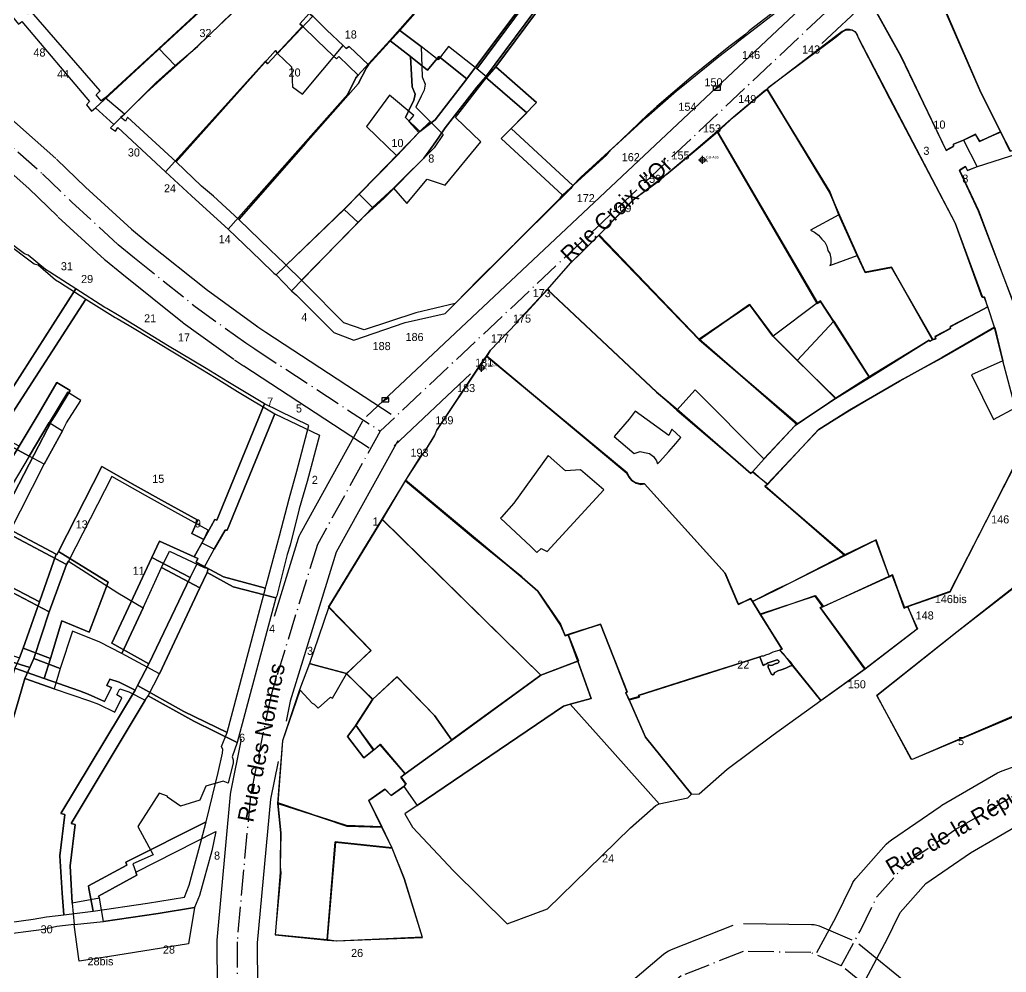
# Model space of a CAD drawing. Header units: metres. Extents: x 1927837 to 1928448, y 4266568 to 4267119.
# Drawn here: x 1928022.8 to 1928120.4, y 4266736.4 to 4266830.6 of the extents above; entities that cross this region are included whole.
import ezdxf
from ezdxf.enums import TextEntityAlignment as Align

# ---------------------------------------------------------------- set-up
doc = ezdxf.new("R2010")
doc.units = ezdxf.units.M
doc.linetypes.add('DASHDOT', pattern=[3.556, 2.54, -0.508, 0, -0.508])
for name, color, linetype in [('ASS_AVALOIR', 5, 'CONTINUOUS'), ('BAT_BATI', 8, 'CONTINUOUS'), ('CAD_LIMITE', 94, 'CONTINUOUS'), ('ECL_CANDELABRE', 2, 'CONTINUOUS'), ('TXT_ADRESSE', 8, 'CONTINUOUS'), ('TXT_VOIE', 7, 'CONTINUOUS'), ('VOI_AXE', 1, 'DASHDOT'), ('VOI_BORDURE', 7, 'CONTINUOUS')]:
    doc.layers.add(name, color=color, linetype=linetype)

# ---------------------------------------------------------------- blocks, each defined once
blk = doc.blocks.new('CANDELABRE')
for p, q in [((-0.4, 0), (0.4, 0)), ((0, -0.4), (0, 0.4))]:
    blk.add_line(p, q)
blk.add_circle((0, 0), 0.25)
for tag, p, height in [('NUMERO', (0.35, 0.15), 0.25), ('HAUTEUR', (0.35, -0.25), 0.2)]:
    blk.add_attdef(tag, p, '', height=height)
blk = doc.blocks.new('AVALOIR')
blk.add_line((-0.35, -0.2), (0.35, 0.2))
blk.add_lwpolyline([(-0.35, -0.2), (0.35, -0.2), (0.35, 0.2), (-0.35, 0.2)], close=True)

msp = doc.modelspace()

# ---------------------------------------------------------------- linework, layer by layer
at = {"layer": 'BAT_BATI'}
for points in [[(1928030.368, 4266823.214), (1928030.769, 4266823.613), (1928023.97, 4266831.426), (1928023.67, 4266831.226), (1928022.97, 4266832.127), (1928023.271, 4266832.327), (1928039.095, 4266845.523), (1928040.095, 4266844.22), (1928041.797, 4266845.42), (1928042.097, 4266845.119), (1928042.897, 4266844.017), (1928047.396, 4266838.709), (1928045.092, 4266836.61), (1928045.191, 4266835.809), (1928036.577, 4266827.81), (1928031.268, 4266822.912), (1928030.867, 4266822.612)], [(1928123.536, 4266818.822), (1928120.733, 4266817.624), (1928119.834, 4266819.526), (1928117.836, 4266823.431), (1928112.643, 4266835.545), (1928112.843, 4266835.646), (1928116.748, 4266837.342), (1928118.751, 4266838.342), (1928121.354, 4266839.64), (1928121.654, 4266839.74), (1928126.546, 4266827.626), (1928127.145, 4266825.924), (1928126.144, 4266825.525), (1928126.244, 4266825.224), (1928125.242, 4266824.725), (1928123.842, 4266825.126), (1928122.843, 4266827.329), (1928121.241, 4266826.63), (1928123.338, 4266821.625), (1928124.237, 4266819.322), (1928124.337, 4266819.122)], [(1928055.392, 4266827.993), (1928055.091, 4266827.793), (1928054.791, 4266828.094), (1928053.191, 4266829.596), (1928051.791, 4266830.999), (1928051.491, 4266831.2), (1928052.494, 4266832.299), (1928059.105, 4266839.398), (1928059.405, 4266839.198), (1928062.405, 4266836.494), (1928062.605, 4266836.393), (1928062.905, 4266836.092), (1928063.105, 4266835.992), (1928063.305, 4266835.792), (1928063.505, 4266835.591), (1928064.705, 4266834.489), (1928060.397, 4266829.589), (1928057.291, 4266826.19)], [(1928033.468, 4266821.009), (1928033.267, 4266820.608), (1928032.767, 4266821.009), (1928033.168, 4266821.309), (1928036.273, 4266824.409), (1928038.176, 4266826.108), (1928040.38, 4266828.008), (1928048.393, 4266835.806), (1928052.494, 4266832.299), (1928051.491, 4266831.2), (1928051.791, 4266830.999), (1928048.285, 4266827.3), (1928048.086, 4266827.599), (1928038.268, 4266816.6)], [(1928117.731, 4266818.628), (1928117.332, 4266819.328), (1928116.13, 4266818.729), (1928115.129, 4266818.329), (1928115.128, 4266818.129), (1928114.428, 4266817.73), (1928109.933, 4266827.041), (1928107.036, 4266832.248), (1928107.636, 4266832.647), (1928107.737, 4266832.548), (1928108.137, 4266832.948), (1928111.541, 4266834.946), (1928112.643, 4266835.545), (1928117.836, 4266823.431), (1928119.834, 4266819.526)], [(1928067.999, 4266825.78), (1928074.613, 4266834.68), (1928075.713, 4266833.879), (1928069.901, 4266825.978), (1928068.999, 4266824.978)], [(1928048.966, 4266806.582), (1928047.566, 4266807.885), (1928044.467, 4266810.891), (1928051.079, 4266818.39), (1928056.289, 4266824.29), (1928057.091, 4266825.89), (1928057.291, 4266826.19), (1928060.397, 4266829.589), (1928062.497, 4266827.987), (1928062.594, 4266824.984), (1928062.894, 4266824.284), (1928062.793, 4266823.683), (1928062.492, 4266823.082), (1928061.991, 4266821.982), (1928063.39, 4266820.58), (1928062.289, 4266819.48), (1928061.289, 4266820.582), (1928061.79, 4266821.182), (1928059.39, 4266823.186), (1928057.085, 4266820.086), (1928060.085, 4266817.18), (1928056.378, 4266813.381), (1928054.876, 4266811.881), (1928049.167, 4266806.383)], [(1928109.013, 4266806.125), (1928106.41, 4266805.628), (1928105.611, 4266807.329), (1928103.814, 4266811.335), (1928102.915, 4266813.638), (1928096.719, 4266823.751), (1928096.82, 4266823.951), (1928103.53, 4266828.948), (1928104.131, 4266829.448), (1928104.531, 4266829.648), (1928104.832, 4266829.648), (1928105.132, 4266829.648), (1928105.432, 4266829.447), (1928105.632, 4266829.146), (1928105.731, 4266828.846), (1928108.828, 4266822.839), (1928115.321, 4266810.523), (1928118.017, 4266803.215), (1928118.217, 4266803.215), (1928118.516, 4266802.213), (1928114.812, 4266800.316), (1928114.811, 4266800.116), (1928113.31, 4266799.316), (1928113.409, 4266799.116), (1928113.109, 4266799.017)], [(1928041.967, 4266813.195), (1928040.768, 4266814.196), (1928038.268, 4266816.6), (1928048.086, 4266827.599), (1928048.285, 4266827.3), (1928049.685, 4266825.997), (1928049.783, 4266823.995), (1928050.784, 4266823.294), (1928054.791, 4266828.094), (1928055.091, 4266827.793), (1928055.392, 4266827.993), (1928057.291, 4266826.19), (1928057.091, 4266825.89), (1928056.289, 4266824.29), (1928051.079, 4266818.39), (1928044.467, 4266810.891)], [(1928036.273, 4266824.409), (1928033.168, 4266821.309), (1928031.268, 4266822.912), (1928036.577, 4266827.81), (1928038.176, 4266826.108)], [(1928056.276, 4266810.579), (1928057.678, 4266812.079), (1928059.782, 4266813.979), (1928061.082, 4266812.475), (1928063.085, 4266814.875), (1928064.886, 4266814.274), (1928068.393, 4266818.573), (1928065.893, 4266820.978), (1928068.999, 4266824.978), (1928069.901, 4266825.978), (1928073.901, 4266822.472), (1928071.396, 4266819.872), (1928077.496, 4266814.262), (1928077.295, 4266813.961), (1928068.18, 4266804.963), (1928065.875, 4266802.564), (1928061.972, 4266801.667), (1928056.866, 4266799.97), (1928054.866, 4266800.673), (1928054.765, 4266800.773), (1928051.166, 4266804.379), (1928050.666, 4266804.88)], [(1928103.303, 4266800.827), (1928102.004, 4266802.83), (1928101.704, 4266802.63), (1928091.812, 4266819.553), (1928093.415, 4266821.052), (1928096.419, 4266823.551), (1928096.719, 4266823.751), (1928102.915, 4266813.638), (1928103.814, 4266811.335), (1928101.009, 4266809.836), (1928101.41, 4266809.636), (1928101.81, 4266809.335), (1928102.11, 4266808.935), (1928102.41, 4266808.634), (1928102.609, 4266808.233), (1928102.709, 4266807.833), (1928102.909, 4266807.532), (1928103.009, 4266807.032), (1928103.008, 4266806.531), (1928102.908, 4266806.332), (1928105.611, 4266807.329), (1928106.41, 4266805.628), (1928109.013, 4266806.125), (1928113.109, 4266799.017), (1928112.808, 4266798.817), (1928112.709, 4266798.917), (1928106.801, 4266795.319)], [(1928056.378, 4266813.381), (1928060.085, 4266817.18), (1928062.289, 4266819.48), (1928063.39, 4266820.58), (1928064.69, 4266819.278), (1928063.789, 4266817.978), (1928059.782, 4266813.979), (1928057.678, 4266812.079)], [(1928121.017, 4266800.91), (1928121.418, 4266801.811), (1928117.624, 4266811.722), (1928115.727, 4266815.727), (1928116.328, 4266816.127), (1928116.527, 4266815.726), (1928117.528, 4266816.126), (1928121.533, 4266817.422), (1928122.032, 4266815.821), (1928124.434, 4266816.319), (1928123.536, 4266818.822), (1928124.337, 4266819.122), (1928124.237, 4266819.322), (1928127.44, 4266820.619), (1928127.74, 4266819.418), (1928128.238, 4266817.316), (1928130.931, 4266807.105), (1928131.931, 4266807.605), (1928132.329, 4266804.402), (1928129.926, 4266803.704), (1928124.521, 4266802.007), (1928121.217, 4266800.61)], [(1928094.998, 4266802.436), (1928089.991, 4266799.038), (1928080.093, 4266809.356), (1928082.798, 4266812.155), (1928083.499, 4266812.855), (1928086.203, 4266814.854), (1928086.804, 4266815.354), (1928089.909, 4266817.953), (1928091.812, 4266819.553), (1928101.704, 4266802.63), (1928097.297, 4266799.331)], [(1928016.425, 4266788.899), (1928014.624, 4266790.002), (1928014.724, 4266790.302), (1928010.124, 4266793.51), (1928013.532, 4266798.61), (1928014.033, 4266799.71), (1928009.632, 4266802.917), (1928016.947, 4266812.018), (1928018.347, 4266810.915), (1928024.247, 4266806.506), (1928024.647, 4266806.406), (1928026.347, 4266804.902), (1928026.747, 4266804.702), (1928029.348, 4266802.999), (1928021.73, 4266791.197), (1928021.831, 4266790.996), (1928020.728, 4266789.096), (1928023.729, 4266787.491), (1928021.424, 4266783.591), (1928020.12, 4266781.59), (1928014.219, 4266784.898), (1928015.121, 4266786.399), (1928015.221, 4266786.699)], [(1928049.167, 4266806.383), (1928054.876, 4266811.881), (1928056.276, 4266810.579), (1928050.666, 4266804.88)], [(1928089.586, 4266794.035), (1928087.783, 4266792.035), (1928085.783, 4266793.838), (1928074.984, 4266803.957), (1928077.288, 4266806.557), (1928078.29, 4266807.556), (1928080.093, 4266809.356), (1928089.991, 4266799.038), (1928099.69, 4266790.622), (1928099.49, 4266790.523), (1928096.385, 4266787.223)], [(1928084.173, 4266784.733), (1928083.773, 4266784.833), (1928083.373, 4266785.033), (1928083.073, 4266785.434), (1928082.873, 4266785.835), (1928068.973, 4266797.356), (1928069.374, 4266797.957), (1928071.979, 4266800.656), (1928072.179, 4266800.956), (1928072.88, 4266801.657), (1928074.984, 4266803.957), (1928085.783, 4266793.838), (1928087.783, 4266792.035), (1928095.083, 4266785.823), (1928095.283, 4266785.923), (1928096.783, 4266784.721), (1928096.483, 4266784.521), (1928104.382, 4266777.708), (1928098.975, 4266774.911), (1928097.674, 4266774.311), (1928095.27, 4266773.114), (1928095.071, 4266773.413), (1928093.87, 4266772.814), (1928092.571, 4266775.918), (1928084.573, 4266784.732)], [(1928089.991, 4266799.038), (1928094.998, 4266802.436), (1928097.297, 4266799.331), (1928099.696, 4266796.928), (1928103.496, 4266793.22), (1928099.69, 4266790.622)], [(1928099.696, 4266796.928), (1928103.303, 4266800.827), (1928106.801, 4266795.319), (1928103.496, 4266793.22)], [(1928110.282, 4266772.499), (1928109.084, 4266775.702), (1928108.784, 4266775.602), (1928107.486, 4266779.206), (1928104.382, 4266777.708), (1928096.483, 4266784.521), (1928096.783, 4266784.721), (1928101.792, 4266790.121), (1928104.896, 4266792.019), (1928109.802, 4266794.916), (1928114.008, 4266797.214), (1928119.215, 4266800.211), (1928120.012, 4266796.908), (1928116.908, 4266795.511), (1928119.106, 4266791.105), (1928121.309, 4266792.303), (1928122.708, 4266790.1), (1928121.204, 4266787.3), (1928121.204, 4266786.6), (1928114.787, 4266774.096), (1928110.582, 4266772.599)], [(1928060.955, 4266785.055), (1928061.156, 4266785.355), (1928062.559, 4266787.655), (1928062.86, 4266787.955), (1928063.862, 4266789.555), (1928064.063, 4266790.056), (1928068.372, 4266796.556), (1928068.973, 4266797.356), (1928082.873, 4266785.835), (1928083.073, 4266785.434), (1928083.373, 4266785.033), (1928083.773, 4266784.833), (1928084.173, 4266784.733), (1928084.573, 4266784.732), (1928092.571, 4266775.918), (1928093.87, 4266772.814), (1928095.071, 4266773.413), (1928095.27, 4266773.114), (1928096.07, 4266771.811), (1928098.169, 4266768.407), (1928097.969, 4266768.307), (1928097.267, 4266768.108), (1928097.067, 4266768.007), (1928096.867, 4266767.908), (1928096.566, 4266767.808), (1928096.367, 4266767.708), (1928096.166, 4266767.708), (1928095.966, 4266767.608), (1928090.26, 4266765.812), (1928083.953, 4266763.816), (1928084.054, 4266763.716), (1928083.052, 4266763.417), (1928082.752, 4266764.118), (1928082.853, 4266764.218), (1928080.257, 4266770.826), (1928078.255, 4266770.227), (1928077.054, 4266769.827), (1928076.753, 4266769.727), (1928076.254, 4266770.829), (1928074.055, 4266774.134), (1928072.455, 4266775.537), (1928067.656, 4266779.444)], [(1928086.076, 4266786.932), (1928086.979, 4266787.932), (1928087.679, 4266788.733), (1928088.18, 4266789.333), (1928087.28, 4266790.134), (1928086.98, 4266789.534), (1928083.68, 4266791.938), (1928083.078, 4266791.138), (1928081.576, 4266789.439), (1928083.575, 4266787.735), (1928084.176, 4266787.935), (1928084.576, 4266787.835), (1928085.077, 4266787.734), (1928085.476, 4266787.433), (1928085.777, 4266787.033), (1928085.877, 4266786.733)], [(1928052.453, 4266789.566), (1928051.248, 4266784.964), (1928050.445, 4266782.263), (1928049.54, 4266778.66), (1928049.239, 4266777.76), (1928048.235, 4266773.658), (1928048.134, 4266773.458), (1928043.932, 4266774.562), (1928041.332, 4266775.966), (1928041.432, 4266776.366), (1928041.032, 4266776.467), (1928042.034, 4266778.267), (1928043.137, 4266780.167), (1928043.337, 4266780.168), (1928048.051, 4266791.672)], [(1928027.034, 4266789.99), (1928025.229, 4266786.69), (1928023.729, 4266787.491), (1928025.734, 4266790.792)], [(1928073.359, 4266778.537), (1928073.958, 4266777.937), (1928074.36, 4266778.337), (1928074.96, 4266778.036), (1928080.57, 4266784.136), (1928078.27, 4266786.139), (1928076.769, 4266786.04), (1928075.069, 4266787.544), (1928071.661, 4266782.842), (1928070.46, 4266781.443), (1928070.359, 4266781.343)], [(1928058.65, 4266781.254), (1928060.955, 4266785.055), (1928067.656, 4266779.444), (1928072.455, 4266775.537), (1928074.055, 4266774.134), (1928076.254, 4266770.829), (1928076.753, 4266769.727), (1928077.054, 4266769.827), (1928078.052, 4266767.224), (1928074.348, 4266765.827)], [(1928074.348, 4266765.827), (1928065.535, 4266759.431), (1928063.836, 4266761.834), (1928060.136, 4266765.64), (1928057.732, 4266763.441), (1928055.133, 4266765.946), (1928057.537, 4266768.245), (1928053.338, 4266772.553), (1928057.548, 4266779.454), (1928058.65, 4266781.254)], [(1928027.422, 4266776.78), (1928025.716, 4266772.078), (1928019.414, 4266775.386), (1928021.72, 4266779.787)], [(1928041.032, 4266776.467), (1928041.432, 4266776.366), (1928041.332, 4266775.966), (1928040.63, 4266774.465), (1928036.829, 4266776.471), (1928037.631, 4266778.071)], [(1928123.182, 4266762.578), (1928121.581, 4266761.98), (1928111.068, 4266757.486), (1928110.968, 4266757.587), (1928107.571, 4266763.794), (1928115.484, 4266770.092), (1928122.795, 4266775.789), (1928127.3, 4266777.787), (1928131.594, 4266767.675), (1928130.391, 4266765.574)], [(1928028.016, 4266770.175), (1928026.812, 4266766.472), (1928024.21, 4266767.476), (1928025.716, 4266772.078), (1928027.422, 4266776.78), (1928027.622, 4266777.08), (1928032.523, 4266773.973), (1928035.024, 4266772.469), (1928032.917, 4266767.968), (1928030.717, 4266769.071)], [(1928040.63, 4266774.465), (1928036.618, 4266765.963), (1928032.917, 4266767.968), (1928035.024, 4266772.469), (1928036.829, 4266776.471)], [(1928025.716, 4266772.078), (1928024.21, 4266767.476), (1928023.809, 4266766.575), (1928018.907, 4266768.081), (1928019.007, 4266768.282), (1928016.906, 4266768.984), (1928019.414, 4266775.386)], [(1928043.932, 4266774.562), (1928048.134, 4266773.458), (1928044.318, 4266759.15), (1928040.017, 4266761.256), (1928035.516, 4266763.762), (1928036.618, 4266765.963), (1928040.63, 4266774.465), (1928041.332, 4266775.966)], [(1928101.975, 4266772.506), (1928102.276, 4266772.606), (1928108.784, 4266775.602), (1928109.084, 4266775.702), (1928110.282, 4266772.499), (1928110.582, 4266772.599), (1928111.581, 4266770.396), (1928106.373, 4266766.398)], [(1928099.268, 4266766.804), (1928099.068, 4266767.105), (1928098.668, 4266767.506), (1928098.368, 4266767.906), (1928097.969, 4266768.307), (1928098.169, 4266768.407), (1928096.07, 4266771.811), (1928101.476, 4266773.708), (1928102.276, 4266772.606), (1928101.975, 4266772.506), (1928106.373, 4266766.398), (1928102.067, 4266763.299)], [(1928017.906, 4266767.382), (1928018.105, 4266767.281), (1928018.406, 4266767.281), (1928018.606, 4266767.18), (1928018.907, 4266768.081), (1928023.809, 4266766.575), (1928023.307, 4266765.475), (1928020.095, 4266754.469), (1928019.591, 4266750.567), (1928019.787, 4266746.363), (1928020.582, 4266740.057), (1928016.878, 4266739.561), (1928015.588, 4266750.971), (1928016.293, 4266755.174), (1928015.892, 4266755.474), (1928016.797, 4266758.876), (1928017.501, 4266762.278), (1928015.299, 4266762.881), (1928016.002, 4266765.182), (1928016.802, 4266764.981), (1928017.405, 4266766.881), (1928017.505, 4266767.282), (1928017.605, 4266767.482)], [(1928026.812, 4266766.472), (1928026.209, 4266764.471), (1928023.307, 4266765.475), (1928023.809, 4266766.575), (1928024.21, 4266767.476)], [(1928060.827, 4266754.831), (1928059.525, 4266753.932), (1928058.925, 4266754.533), (1928057.323, 4266753.434), (1928058.622, 4266750.83), (1928055.119, 4266750.934), (1928048.316, 4266753.142), (1928048.822, 4266759.346), (1928050.528, 4266764.348), (1928051.728, 4266763.046), (1928051.927, 4266762.947), (1928052.127, 4266762.746), (1928052.328, 4266762.545), (1928053.529, 4266763.645), (1928053.73, 4266763.545), (1928055.133, 4266765.946), (1928057.732, 4266763.441), (1928056.029, 4266760.84), (1928055.227, 4266759.74), (1928056.826, 4266757.637), (1928057.828, 4266758.437), (1928058.429, 4266758.937), (1928060.928, 4266756.033), (1928060.527, 4266755.732), (1928061.027, 4266755.032)], [(1928026.209, 4266764.471), (1928029.711, 4266763.267), (1928030.611, 4266762.966), (1928032.211, 4266762.164), (1928032.914, 4266763.564), (1928032.413, 4266763.865), (1928032.714, 4266764.465), (1928033.615, 4266764.164), (1928035.215, 4266763.362), (1928027.898, 4266751.16), (1928028.298, 4266751.059), (1928027.794, 4266746.957), (1928027.991, 4266743.254), (1928028.188, 4266741.151), (1928026.487, 4266740.953), (1928025.186, 4266740.654), (1928020.582, 4266740.057), (1928019.787, 4266746.363), (1928019.591, 4266750.567), (1928020.095, 4266754.469), (1928023.307, 4266765.475)], [(1928040.017, 4266761.256), (1928044.318, 4266759.15), (1928043.816, 4266757.75), (1928043.916, 4266757.45), (1928043.916, 4266757.149), (1928043.413, 4266755.148), (1928042.913, 4266755.349), (1928041.212, 4266754.85), (1928040.61, 4266753.449), (1928038.708, 4266752.851), (1928037.408, 4266753.753), (1928037.407, 4266753.853), (1928036.608, 4266754.154), (1928034.503, 4266750.853), (1928036.001, 4266748.049), (1928033.999, 4266747.151), (1928034.298, 4266746.35), (1928034.398, 4266746.05), (1928030.593, 4266743.952), (1928030.693, 4266743.752), (1928027.991, 4266743.254), (1928027.794, 4266746.957), (1928028.298, 4266751.059), (1928027.898, 4266751.16), (1928035.215, 4266763.362), (1928035.516, 4266763.762)], [(1928055.227, 4266759.74), (1928056.029, 4266760.84), (1928057.828, 4266758.437), (1928056.826, 4266757.637)], [(1928048.103, 4266740.132), (1928048.204, 4266741.333), (1928048.61, 4266746.336), (1928048.61, 4266746.837), (1928048.613, 4266750.239), (1928048.316, 4266753.142), (1928055.119, 4266750.934), (1928058.622, 4266750.83), (1928059.62, 4266748.728), (1928054.017, 4266749.334), (1928053.207, 4266739.627)], [(1928041.806, 4266748.444), (1928040.601, 4266744.042), (1928040.1, 4266742.842), (1928036.496, 4266742.245), (1928031.091, 4266741.45), (1928030.693, 4266743.752), (1928030.593, 4266743.952), (1928034.398, 4266746.05), (1928034.298, 4266746.35), (1928042.209, 4266750.346)], [(1928054.107, 4266739.526), (1928053.207, 4266739.627), (1928054.017, 4266749.334), (1928059.62, 4266748.728), (1928060.818, 4266745.725), (1928062.614, 4266739.918)], [(1928031.091, 4266741.45), (1928036.496, 4266742.245), (1928040.1, 4266742.842), (1928039.495, 4266739.239), (1928031.488, 4266737.946), (1928028.686, 4266737.548), (1928028.487, 4266738.95), (1928028.188, 4266741.151)]]:
    msp.add_lwpolyline(points, close=True, dxfattribs=at)
for points in [[(1928101.834, 4266834.855), (1928094.923, 4266829.557), (1928094.523, 4266829.157), (1928092.92, 4266827.958), (1928089.215, 4266824.959), (1928085.81, 4266822.06), (1928084.908, 4266821.26), (1928082.303, 4266818.76), (1928081.803, 4266818.261), (1928078.297, 4266815.062), (1928077.496, 4266814.262), (1928071.396, 4266819.872), (1928073.901, 4266822.472), (1928069.901, 4266825.978), (1928075.713, 4266833.879)], [(1928074.613, 4266834.68), (1928067.999, 4266825.78), (1928065.199, 4266827.984), (1928064.197, 4266826.684), (1928062.497, 4266827.987), (1928060.397, 4266829.589), (1928064.705, 4266834.489)], [(1928021.73, 4266791.197), (1928029.348, 4266802.999), (1928032.248, 4266801.194), (1928032.448, 4266801.094), (1928033.648, 4266800.392), (1928038.45, 4266797.485), (1928042.25, 4266795.18), (1928044.351, 4266793.877), (1928048.051, 4266791.672), (1928043.337, 4266780.168), (1928043.137, 4266780.167), (1928042.034, 4266778.267), (1928040.834, 4266778.869), (1928041.436, 4266780.169), (1928038.135, 4266781.974), (1928035.235, 4266783.578), (1928031.933, 4266785.483), (1928027.622, 4266777.08), (1928027.422, 4266776.78), (1928021.72, 4266779.787), (1928025.229, 4266786.69), (1928027.034, 4266789.99), (1928027.435, 4266790.791), (1928028.838, 4266792.991), (1928027.538, 4266793.793), (1928025.734, 4266790.792), (1928023.729, 4266787.491), (1928020.728, 4266789.096)]]:
    msp.add_lwpolyline(points, dxfattribs=at)
at = {"layer": 'CAD_LIMITE'}
for points in [[(1928041.777, 4266846.336), (1928042.627, 4266845.299), (1928041.045, 4266844.107), (1928040.816, 4266844.399), (1928039.116, 4266843.226), (1928038.054, 4266844.522), (1928022.299, 4266831.276), (1928021.978, 4266831.086), (1928022.682, 4266830.211), (1928023.008, 4266830.467), (1928029.707, 4266822.568), (1928029.407, 4266822.212), (1928029.898, 4266821.596), (1928030.3, 4266821.933), (1928035.607, 4266826.829), (1928044.202, 4266834.779), (1928044.038, 4266835.63), (1928046.356, 4266837.659), (1928048.63, 4266839.354), (1928048.556, 4266839.474), (1928050.078, 4266840.808), (1928046.111, 4266846.181), (1928044.445, 4266848.389), (1928041.777, 4266846.336)], [(1928119.806, 4266819.547), (1928120.781, 4266817.636), (1928123.528, 4266818.791), (1928124.329, 4266819.109), (1928124.235, 4266819.339), (1928127.401, 4266820.577), (1928127.009, 4266822.364), (1928126.833, 4266822.892), (1928126.233, 4266825.239), (1928126.152, 4266825.525), (1928127.137, 4266825.939), (1928126.508, 4266827.584), (1928121.642, 4266839.675), (1928121.333, 4266839.586), (1928118.739, 4266838.292), (1928116.696, 4266837.339), (1928112.845, 4266835.599), (1928112.607, 4266835.49), (1928117.854, 4266823.435), (1928119.806, 4266819.547)], [(1928051.459, 4266831.304), (1928050.522, 4266830.225), (1928050.756, 4266830.011), (1928052.206, 4266828.584), (1928053.791, 4266827.085), (1928054.123, 4266826.763), (1928054.372, 4266827.005), (1928056.282, 4266825.173), (1928059.408, 4266828.6), (1928063.73, 4266833.504), (1928062.512, 4266834.572), (1928062.294, 4266834.776), (1928062.076, 4266834.957), (1928061.891, 4266835.117), (1928061.633, 4266835.341), (1928061.4, 4266835.533), (1928058.391, 4266838.149), (1928058.092, 4266838.439), (1928051.459, 4266831.304)], [(1928044.202, 4266834.779), (1928035.607, 4266826.829), (1928030.3, 4266821.933), (1928032.117, 4266820.286), (1928035.316, 4266823.427), (1928037.162, 4266825.083), (1928039.318, 4266827.03), (1928047.429, 4266834.751)], [(1928119.806, 4266819.547), (1928117.854, 4266823.435), (1928112.607, 4266835.49), (1928111.495, 4266834.905), (1928108.131, 4266832.893), (1928107.713, 4266832.544), (1928107.654, 4266832.665), (1928107.044, 4266832.265), (1928109.952, 4266827.02), (1928114.404, 4266817.717), (1928115.156, 4266818.089), (1928115.132, 4266818.333), (1928116.133, 4266818.736), (1928117.308, 4266819.279), (1928117.724, 4266818.593), (1928119.806, 4266819.547)], [(1928047.429, 4266834.751), (1928039.318, 4266827.03), (1928037.162, 4266825.083), (1928035.316, 4266823.427), (1928032.117, 4266820.286), (1928031.785, 4266819.963), (1928032.289, 4266819.636), (1928032.503, 4266819.978), (1928037.238, 4266815.6), (1928047.1, 4266826.554), (1928047.321, 4266826.284), (1928050.756, 4266830.011), (1928050.522, 4266830.225), (1928051.459, 4266831.304), (1928047.429, 4266834.751)], [(1928068.858, 4266824.97), (1928072.938, 4266821.448), (1928070.412, 4266818.91), (1928076.474, 4266813.279), (1928077.275, 4266814.031), (1928080.83, 4266817.262), (1928081.265, 4266817.767), (1928083.926, 4266820.231), (1928084.788, 4266821.019), (1928087.765, 4266823.595), (1928088.204, 4266823.978), (1928091.931, 4266826.993), (1928093.474, 4266828.183), (1928093.906, 4266828.554), (1928100.799, 4266833.885)], [(1928068.858, 4266824.97), (1928074.691, 4266832.832), (1928073.623, 4266833.639), (1928067.036, 4266824.793), (1928063.894, 4266820.732), (1928062.365, 4266819.587), (1928061.296, 4266818.481), (1928059.09, 4266816.188), (1928055.337, 4266812.383), (1928053.882, 4266810.918), (1928048.183, 4266805.407), (1928049.694, 4266803.816), (1928055.304, 4266809.623), (1928056.698, 4266811.042), (1928058.8, 4266812.964), (1928062.773, 4266816.944), (1928063.717, 4266818.279), (1928064.252, 4266819.043), (1928064.891, 4266819.945), (1928068.011, 4266823.983), (1928068.858, 4266824.97)], [(1928063.73, 4266833.504), (1928059.408, 4266828.6), (1928061.465, 4266826.995), (1928063.146, 4266825.654), (1928064.238, 4266827.006), (1928067.036, 4266824.793), (1928073.623, 4266833.639)], [(1928074.691, 4266832.832), (1928068.858, 4266824.97)], [(1928056.282, 4266825.173), (1928054.372, 4266827.005), (1928054.123, 4266826.763), (1928053.791, 4266827.085), (1928052.206, 4266828.584), (1928050.756, 4266830.011), (1928047.321, 4266826.284), (1928047.1, 4266826.554), (1928037.238, 4266815.6), (1928039.785, 4266813.212), (1928040.915, 4266812.207), (1928043.427, 4266809.918), (1928050.046, 4266817.419), (1928055.241, 4266823.278), (1928056.058, 4266824.887), (1928056.282, 4266825.173)], [(1928118.54, 4266802.263), (1928118.184, 4266803.24), (1928117.975, 4266803.177), (1928115.295, 4266810.554), (1928108.867, 4266822.866), (1928105.738, 4266828.848), (1928105.602, 4266829.132), (1928105.443, 4266829.449), (1928105.172, 4266829.584), (1928104.849, 4266829.661), (1928104.489, 4266829.67), (1928104.121, 4266829.49), (1928103.483, 4266828.989), (1928096.846, 4266823.923), (1928096.71, 4266823.784), (1928102.882, 4266813.587), (1928103.863, 4266811.32), (1928105.639, 4266807.325), (1928106.418, 4266805.663), (1928109.009, 4266806.156), (1928113.073, 4266798.974), (1928113.389, 4266799.086), (1928113.327, 4266799.295), (1928114.845, 4266800.095), (1928114.8, 4266800.26), (1928118.54, 4266802.263)], [(1928059.408, 4266828.6), (1928056.282, 4266825.173), (1928056.058, 4266824.887), (1928055.241, 4266823.278), (1928050.046, 4266817.419), (1928043.427, 4266809.918), (1928046.607, 4266806.863), (1928047.942, 4266805.588), (1928048.183, 4266805.407), (1928053.882, 4266810.918), (1928055.337, 4266812.383), (1928059.09, 4266816.188), (1928061.296, 4266818.481), (1928062.365, 4266819.587), (1928060.956, 4266820.982), (1928061.449, 4266822.034), (1928061.786, 4266822.669), (1928061.904, 4266823.274), (1928061.62, 4266824.02), (1928061.465, 4266826.995), (1928059.408, 4266828.6)], [(1928061.465, 4266826.995), (1928061.62, 4266824.02), (1928061.904, 4266823.274), (1928061.786, 4266822.669), (1928061.449, 4266822.034), (1928060.956, 4266820.982), (1928062.365, 4266819.587), (1928063.894, 4266820.732), (1928067.036, 4266824.793), (1928064.238, 4266827.006), (1928063.146, 4266825.654), (1928061.465, 4266826.995)], [(1928068.858, 4266824.97), (1928068.011, 4266823.983), (1928064.891, 4266819.945), (1928064.252, 4266819.043), (1928063.717, 4266818.279), (1928062.773, 4266816.944), (1928058.8, 4266812.964), (1928056.698, 4266811.042), (1928055.304, 4266809.623), (1928049.694, 4266803.816), (1928050.162, 4266803.388), (1928053.792, 4266799.771), (1928053.88, 4266799.708), (1928055.845, 4266798.956), (1928060.93, 4266800.707), (1928064.882, 4266801.573), (1928067.211, 4266803.925), (1928076.251, 4266812.982), (1928076.474, 4266813.279), (1928070.412, 4266818.91), (1928072.938, 4266821.448), (1928068.858, 4266824.97)], [(1928106.832, 4266795.268), (1928112.746, 4266798.951), (1928112.851, 4266798.844), (1928113.073, 4266798.974), (1928109.009, 4266806.156), (1928106.418, 4266805.663), (1928105.639, 4266807.325), (1928103.863, 4266811.32), (1928102.882, 4266813.587), (1928096.71, 4266823.784), (1928096.383, 4266823.561), (1928093.405, 4266821.007), (1928091.769, 4266819.58), (1928101.655, 4266802.588), (1928102.007, 4266802.79), (1928103.266, 4266800.8), (1928106.832, 4266795.268)], [(1928089.989, 4266798.986), (1928094.98, 4266802.47), (1928097.264, 4266799.36), (1928099.67, 4266796.967), (1928103.486, 4266793.168), (1928106.832, 4266795.268), (1928103.266, 4266800.8), (1928102.007, 4266802.79), (1928101.655, 4266802.588), (1928091.769, 4266819.58), (1928089.897, 4266817.989), (1928086.774, 4266815.33), (1928086.181, 4266814.886), (1928083.468, 4266812.797), (1928082.804, 4266812.128), (1928080.039, 4266809.304), (1928089.989, 4266798.986)], [(1928120.781, 4266817.636), (1928119.806, 4266819.547), (1928117.724, 4266818.593), (1928117.308, 4266819.279), (1928116.133, 4266818.736), (1928117.486, 4266816.082), (1928116.53, 4266815.747), (1928116.328, 4266816.129), (1928115.725, 4266815.752), (1928117.611, 4266811.76), (1928121.369, 4266801.776)], [(1928008.632, 4266803.914), (1928013.02, 4266800.703), (1928012.574, 4266799.641), (1928009.166, 4266794.514), (1928013.743, 4266791.287), (1928013.573, 4266791.025), (1928015.372, 4266789.867), (1928014.224, 4266787.701), (1928014.07, 4266787.429), (1928013.171, 4266785.906), (1928019.111, 4266782.595), (1928020.373, 4266784.62), (1928022.758, 4266788.465), (1928019.691, 4266790.122), (1928020.788, 4266791.952), (1928020.734, 4266792.151), (1928028.368, 4266804.025), (1928025.777, 4266805.689), (1928025.361, 4266805.952), (1928023.639, 4266807.358), (1928023.274, 4266807.5), (1928017.365, 4266811.936), (1928015.95, 4266813.03), (1928008.632, 4266803.914)], [(1928074.952, 4266803.949), (1928085.762, 4266793.807), (1928087.832, 4266792.08), (1928095.106, 4266785.77), (1928095.302, 4266785.966), (1928096.421, 4266787.208), (1928099.473, 4266790.521), (1928099.733, 4266790.664), (1928089.989, 4266798.986), (1928080.039, 4266809.304), (1928078.298, 4266807.55), (1928077.24, 4266806.556), (1928074.952, 4266803.949)], [(1928022.758, 4266788.465), (1928024.717, 4266791.749), (1928026.491, 4266794.761), (1928027.809, 4266793.974), (1928026.444, 4266791.745), (1928025.986, 4266791.006), (1928024.233, 4266787.639), (1928020.691, 4266780.806), (1928026.401, 4266777.786), (1928026.488, 4266777.734), (1928026.649, 4266778.04), (1928030.915, 4266786.457), (1928034.233, 4266784.586), (1928037.142, 4266782.967), (1928040.426, 4266781.151), (1928039.817, 4266779.839), (1928041.026, 4266779.248), (1928042.104, 4266781.211), (1928042.301, 4266781.163), (1928047.003, 4266792.642), (1928043.393, 4266794.836), (1928041.237, 4266796.138), (1928037.412, 4266798.435), (1928032.636, 4266801.343), (1928031.43, 4266802.067), (1928031.215, 4266802.193), (1928028.368, 4266804.025), (1928020.734, 4266792.151)], [(1928074.952, 4266803.949), (1928072.87, 4266801.672), (1928072.131, 4266800.944), (1928071.961, 4266800.671), (1928069.326, 4266797.918), (1928069.003, 4266797.362), (1928082.833, 4266785.794), (1928083.089, 4266785.392), (1928083.343, 4266785.068), (1928083.752, 4266784.793), (1928084.216, 4266784.688), (1928084.574, 4266784.734), (1928092.539, 4266775.947), (1928093.861, 4266772.847), (1928095.1, 4266773.381), (1928095.281, 4266773.11), (1928097.707, 4266774.298), (1928099.004, 4266774.945), (1928104.413, 4266777.665), (1928096.519, 4266784.498), (1928096.73, 4266784.706), (1928095.302, 4266785.966), (1928095.106, 4266785.77), (1928087.832, 4266792.08), (1928085.762, 4266793.807), (1928074.952, 4266803.949)], [(1928099.733, 4266790.664), (1928103.486, 4266793.168), (1928099.67, 4266796.967), (1928097.264, 4266799.36), (1928094.98, 4266802.47), (1928089.989, 4266798.986), (1928099.733, 4266790.664)], [(1928095.302, 4266785.966), (1928096.73, 4266784.706), (1928101.832, 4266790.105), (1928104.848, 4266792.027), (1928109.814, 4266794.909), (1928114.01, 4266797.251), (1928119.183, 4266800.24), (1928118.54, 4266802.263), (1928114.8, 4266800.26), (1928114.845, 4266800.095), (1928113.327, 4266799.295), (1928113.389, 4266799.086), (1928113.073, 4266798.974), (1928112.851, 4266798.844), (1928112.746, 4266798.951), (1928106.832, 4266795.268), (1928103.486, 4266793.168), (1928099.733, 4266790.664), (1928099.473, 4266790.521), (1928096.421, 4266787.208), (1928095.302, 4266785.966)], [(1928096.73, 4266784.706), (1928096.519, 4266784.498), (1928104.413, 4266777.665), (1928107.444, 4266779.176), (1928108.77, 4266775.554), (1928109.107, 4266775.744), (1928110.264, 4266772.46), (1928110.619, 4266772.595), (1928114.807, 4266774.07), (1928121.161, 4266786.566), (1928121.198, 4266787.268), (1928122.698, 4266790.069), (1928121.257, 4266792.33), (1928120.022, 4266796.912), (1928119.183, 4266800.24), (1928114.01, 4266797.251), (1928109.814, 4266794.909), (1928104.848, 4266792.027), (1928101.832, 4266790.105), (1928096.73, 4266784.706)], [(1928069.003, 4266797.362), (1928068.399, 4266796.562), (1928064.034, 4266790.021), (1928063.84, 4266789.535), (1928062.857, 4266787.976), (1928062.596, 4266787.655), (1928061.124, 4266785.367), (1928060.954, 4266785.094), (1928067.687, 4266779.487), (1928072.487, 4266775.479), (1928074.036, 4266774.122), (1928076.271, 4266770.856), (1928076.742, 4266769.716), (1928077.05, 4266769.816), (1928078.231, 4266770.215), (1928080.223, 4266770.865), (1928082.864, 4266764.154), (1928082.742, 4266764.061), (1928083.071, 4266763.394), (1928084.085, 4266763.653), (1928083.993, 4266763.805), (1928090.233, 4266765.799), (1928095.987, 4266767.641), (1928096.315, 4266766.774), (1928096.483, 4266766.87), (1928096.637, 4266766.942), (1928096.828, 4266767.049), (1928097.099, 4266767.125), (1928097.399, 4266767.236), (1928097.6, 4266767.299), (1928097.701, 4266767.336), (1928097.836, 4266767.263), (1928097.904, 4266767.121), (1928097.759, 4266767.016), (1928097.519, 4266766.94), (1928097.243, 4266766.808), (1928097.056, 4266766.79), (1928096.898, 4266766.84), (1928096.816, 4266766.726), (1928096.828, 4266766.626), (1928097.117, 4266765.958), (1928097.247, 4266765.841), (1928097.362, 4266765.9), (1928097.406, 4266765.98), (1928097.396, 4266766.046), (1928097.557, 4266766.13), (1928097.779, 4266766.249), (1928098.088, 4266766.338), (1928098.558, 4266766.511), (1928098.965, 4266766.714), (1928099.236, 4266766.769), (1928099.007, 4266767.061), (1928098.696, 4266767.461), (1928098.338, 4266767.848), (1928097.947, 4266768.301), (1928098.186, 4266768.388), (1928096.038, 4266771.847), (1928095.281, 4266773.11), (1928095.1, 4266773.381), (1928093.861, 4266772.847), (1928092.539, 4266775.947), (1928084.574, 4266784.734), (1928084.216, 4266784.688), (1928083.752, 4266784.793), (1928083.343, 4266785.068), (1928083.089, 4266785.392), (1928082.833, 4266785.794), (1928069.003, 4266797.362)], [(1928014.969, 4266766.164), (1928015.79, 4266765.938), (1928016.362, 4266767.849), (1928015.326, 4266768.19), (1928015.097, 4266768.46), (1928015.415, 4266769.628), (1928015.886, 4266769.978), (1928018.381, 4266776.407), (1928020.691, 4266780.806), (1928024.233, 4266787.639), (1928025.986, 4266791.006), (1928026.444, 4266791.745), (1928027.809, 4266793.974), (1928026.491, 4266794.761), (1928024.717, 4266791.749), (1928022.758, 4266788.465), (1928020.373, 4266784.62), (1928019.111, 4266782.595), (1928014.129, 4266773.44), (1928012.983, 4266771.197), (1928011.773, 4266768.807), (1928012.788, 4266766.875), (1928014.969, 4266766.164)], [(1928040.375, 4266776.945), (1928042.949, 4266775.536), (1928047.122, 4266774.408), (1928047.182, 4266774.688), (1928048.271, 4266778.731), (1928048.505, 4266779.607), (1928049.467, 4266783.256), (1928050.196, 4266785.985), (1928051.4, 4266790.521), (1928047.003, 4266792.642), (1928042.301, 4266781.163), (1928042.104, 4266781.211), (1928041.026, 4266779.248), (1928040.065, 4266777.512), (1928040.415, 4266777.358), (1928040.263, 4266777.008), (1928040.375, 4266776.945)], [(1928034.462, 4266764.799), (1928035.572, 4266766.952), (1928031.905, 4266768.977), (1928034.023, 4266773.513), (1928035.872, 4266777.461), (1928036.635, 4266779.068), (1928040.065, 4266777.512), (1928041.026, 4266779.248), (1928039.817, 4266779.839), (1928040.426, 4266781.151), (1928037.142, 4266782.967), (1928034.233, 4266784.586), (1928030.915, 4266786.457), (1928026.649, 4266778.04), (1928031.571, 4266775.004), (1928029.663, 4266770.064), (1928026.959, 4266771.19), (1928025.843, 4266767.479), (1928025.228, 4266765.478), (1928028.708, 4266764.269), (1928029.572, 4266763.933), (1928031.184, 4266763.201), (1928031.884, 4266764.583), (1928031.415, 4266764.811), (1928031.721, 4266765.434), (1928032.654, 4266765.112), (1928034.229, 4266764.334), (1928034.462, 4266764.799)], [(1928060.954, 4266785.094), (1928058.656, 4266781.219), (1928074.336, 4266765.804), (1928078.004, 4266767.204), (1928077.05, 4266769.816), (1928076.742, 4266769.716), (1928076.271, 4266770.856), (1928074.036, 4266774.122), (1928072.487, 4266775.479), (1928067.687, 4266779.487), (1928060.954, 4266785.094)], [(1928058.656, 4266781.219), (1928057.549, 4266779.433), (1928053.368, 4266772.565), (1928057.577, 4266768.268), (1928055.12, 4266765.989), (1928057.681, 4266763.423), (1928060.093, 4266765.657), (1928063.824, 4266761.832), (1928065.537, 4266759.403), (1928074.336, 4266765.804), (1928058.656, 4266781.219)], [(1928020.691, 4266780.806), (1928018.381, 4266776.407), (1928024.758, 4266773.068), (1928026.401, 4266777.786), (1928020.691, 4266780.806)], [(1928040.375, 4266776.945), (1928040.263, 4266777.008), (1928040.415, 4266777.358), (1928040.065, 4266777.512), (1928036.635, 4266779.068), (1928035.872, 4266777.461), (1928039.67, 4266775.485), (1928040.375, 4266776.945)], [(1928025.843, 4266767.479), (1928026.959, 4266771.19), (1928029.663, 4266770.064), (1928031.571, 4266775.004), (1928026.649, 4266778.04), (1928026.488, 4266777.734), (1928026.401, 4266777.786), (1928024.758, 4266773.068), (1928023.167, 4266768.473), (1928025.843, 4266767.479)], [(1928035.572, 4266766.952), (1928039.67, 4266775.485), (1928035.872, 4266777.461), (1928034.023, 4266773.513), (1928031.905, 4266768.977), (1928035.572, 4266766.952)], [(1928131.584, 4266767.669), (1928127.298, 4266777.757), (1928122.767, 4266775.814), (1928115.513, 4266770.103), (1928107.561, 4266763.811), (1928110.935, 4266757.56), (1928111.077, 4266757.521), (1928121.604, 4266761.937), (1928123.159, 4266762.583), (1928130.362, 4266765.601), (1928131.584, 4266767.669)], [(1928022.779, 4266767.536), (1928023.167, 4266768.473), (1928024.758, 4266773.068), (1928018.381, 4266776.407), (1928015.886, 4266769.978), (1928017.974, 4266769.275), (1928017.925, 4266769.118), (1928022.779, 4266767.536)], [(1928040.375, 4266776.945), (1928039.67, 4266775.485), (1928035.572, 4266766.952), (1928034.462, 4266764.799), (1928039.038, 4266762.239), (1928043.317, 4266760.136), (1928047.122, 4266774.408), (1928042.949, 4266775.536), (1928040.375, 4266776.945)], [(1928108.77, 4266775.554), (1928102.229, 4266772.593), (1928101.943, 4266772.516), (1928106.404, 4266766.438), (1928111.565, 4266770.416), (1928110.619, 4266772.595), (1928110.264, 4266772.46), (1928109.107, 4266775.744), (1928108.77, 4266775.554)], [(1928099.236, 4266766.769), (1928102.018, 4266763.299), (1928106.404, 4266766.438), (1928101.943, 4266772.516), (1928102.229, 4266772.593), (1928101.465, 4266773.644), (1928096.038, 4266771.847), (1928098.186, 4266768.388), (1928097.947, 4266768.301), (1928098.338, 4266767.848), (1928098.696, 4266767.461), (1928099.007, 4266767.061), (1928099.236, 4266766.769)], [(1928053.368, 4266772.565), (1928052.35, 4266769.581), (1928051.453, 4266766.957), (1928052.028, 4266766.811), (1928053.645, 4266766.38), (1928055.12, 4266765.989), (1928057.577, 4266768.268), (1928053.368, 4266772.565)], [(1928083.071, 4266763.394), (1928082.742, 4266764.061), (1928082.864, 4266764.154), (1928080.223, 4266770.865), (1928078.231, 4266770.215), (1928077.05, 4266769.816), (1928078.004, 4266767.204), (1928079.309, 4266763.525), (1928077.236, 4266762.95), (1928080.598, 4266759.179), (1928086.052, 4266753.081), (1928088.866, 4266753.672), (1928089.22, 4266754.052), (1928084.697, 4266759.671), (1928083.071, 4266763.394)], [(1928025.843, 4266767.479), (1928023.167, 4266768.473), (1928022.779, 4266767.536), (1928022.339, 4266766.497), (1928025.228, 4266765.478), (1928025.843, 4266767.479)], [(1928083.071, 4266763.394), (1928084.697, 4266759.671), (1928089.22, 4266754.052), (1928090, 4266754.069), (1928092.763, 4266756.515), (1928097.32, 4266759.916), (1928102.018, 4266763.299), (1928099.236, 4266766.769), (1928098.965, 4266766.714), (1928098.558, 4266766.511), (1928098.088, 4266766.338), (1928097.779, 4266766.249), (1928097.557, 4266766.13), (1928097.396, 4266766.046), (1928097.406, 4266765.98), (1928097.362, 4266765.9), (1928097.247, 4266765.841), (1928097.117, 4266765.958), (1928096.828, 4266766.626), (1928096.816, 4266766.726), (1928096.898, 4266766.84), (1928097.056, 4266766.79), (1928097.243, 4266766.808), (1928097.519, 4266766.94), (1928097.759, 4266767.016), (1928097.904, 4266767.121), (1928097.836, 4266767.263), (1928097.701, 4266767.336), (1928097.6, 4266767.299), (1928097.399, 4266767.236), (1928097.099, 4266767.125), (1928096.828, 4266767.049), (1928096.637, 4266766.942), (1928096.483, 4266766.87), (1928096.315, 4266766.774), (1928095.987, 4266767.641), (1928090.233, 4266765.799), (1928083.993, 4266763.805), (1928084.085, 4266763.653), (1928083.071, 4266763.394)], [(1928025.228, 4266765.478), (1928022.339, 4266766.497), (1928019.095, 4266755.514), (1928018.591, 4266751.526), (1928018.826, 4266747.375), (1928019.585, 4266741.063), (1928024.148, 4266741.695), (1928025.468, 4266741.91), (1928027.188, 4266742.105), (1928027.009, 4266744.256), (1928026.774, 4266747.951), (1928027.267, 4266752.028), (1928026.881, 4266752.136), (1928034.229, 4266764.334), (1928032.654, 4266765.112), (1928031.721, 4266765.434), (1928031.415, 4266764.811), (1928031.884, 4266764.583), (1928031.184, 4266763.201), (1928029.572, 4266763.933), (1928028.708, 4266764.269), (1928025.228, 4266765.478)], [(1928057.681, 4266763.423), (1928055.12, 4266765.989), (1928053.645, 4266766.38), (1928052.028, 4266766.811), (1928051.453, 4266766.957), (1928050.477, 4266764.353), (1928048.783, 4266759.332), (1928048.318, 4266753.177), (1928055.157, 4266750.899), (1928058.621, 4266750.79), (1928057.332, 4266753.413), (1928058.948, 4266754.528), (1928059.548, 4266753.915), (1928060.797, 4266754.806), (1928060.984, 4266755.035), (1928060.49, 4266755.718), (1928060.939, 4266756.067), (1928058.451, 4266758.98), (1928057.808, 4266758.39), (1928056.031, 4266760.884), (1928057.681, 4266763.423)], [(1928078.004, 4266767.204), (1928074.336, 4266765.804), (1928065.537, 4266759.403), (1928060.939, 4266756.067), (1928060.49, 4266755.718), (1928060.984, 4266755.035), (1928060.797, 4266754.806), (1928062.106, 4266752.94), (1928076.587, 4266762.749), (1928077.236, 4266762.95), (1928079.309, 4266763.525), (1928078.004, 4266767.204)], [(1928057.681, 4266763.423), (1928056.031, 4266760.884), (1928057.808, 4266758.39), (1928058.451, 4266758.98), (1928060.939, 4266756.067), (1928065.537, 4266759.403), (1928063.824, 4266761.832), (1928060.093, 4266765.657), (1928057.681, 4266763.423)], [(1928043.317, 4266760.136), (1928039.038, 4266762.239), (1928034.462, 4266764.799), (1928034.229, 4266764.334), (1928026.881, 4266752.136), (1928027.267, 4266752.028), (1928026.774, 4266747.951), (1928027.009, 4266744.256), (1928027.188, 4266742.105), (1928030.065, 4266742.465), (1928029.655, 4266744.73), (1928029.614, 4266744.995), (1928033.416, 4266747.034), (1928033.296, 4266747.33), (1928041.238, 4266751.297), (1928041.586, 4266752.678), (1928042.42, 4266756.189), (1928042.867, 4266758.096), (1928042.885, 4266758.463), (1928042.765, 4266758.759), (1928043.317, 4266760.136)], [(1928077.236, 4266762.95), (1928076.587, 4266762.749), (1928062.106, 4266752.94), (1928060.902, 4266752.096), (1928061.645, 4266750.788), (1928065.715, 4266746.453), (1928071.005, 4266741.217), (1928074.99, 4266742.706), (1928078.974, 4266746.587), (1928083.199, 4266750.732), (1928085.706, 4266752.935), (1928086.052, 4266753.081), (1928080.598, 4266759.179), (1928077.236, 4266762.95)], [(1928048.318, 4266753.177), (1928048.627, 4266750.241), (1928048.569, 4266746.869), (1928048.637, 4266746.282), (1928048.184, 4266741.294), (1928048.053, 4266740.144), (1928053.205, 4266739.618), (1928054.035, 4266749.301), (1928059.641, 4266748.725), (1928058.621, 4266750.79), (1928055.157, 4266750.899), (1928048.318, 4266753.177)], [(1928030.065, 4266742.465), (1928035.457, 4266743.271), (1928039.092, 4266743.869), (1928039.573, 4266745.043), (1928040.766, 4266749.423), (1928041.238, 4266751.297), (1928033.296, 4266747.33), (1928033.416, 4266747.034), (1928029.614, 4266744.995), (1928029.655, 4266744.73), (1928030.065, 4266742.465)], [(1928053.205, 4266739.618), (1928054.129, 4266739.54), (1928062.648, 4266739.881), (1928060.812, 4266745.72), (1928059.641, 4266748.725), (1928054.035, 4266749.301), (1928053.205, 4266739.618)]]:
    msp.add_lwpolyline(points, dxfattribs=at)
at = {"layer": 'VOI_AXE'}
for points in [[(1928105.135, 4266833.85), (1928058.458, 4266789.961)], [(1928017.157, 4266822.425), (1928025.057, 4266815.412)], [(1928025.057, 4266815.412), (1928027.956, 4266812.607)], [(1928027.956, 4266812.607), (1928032.556, 4266808.399), (1928034.156, 4266807.097)], [(1928034.156, 4266807.097), (1928040.156, 4266802.288), (1928045.156, 4266798.68)], [(1928045.156, 4266798.68), (1928046.056, 4266798.079), (1928058.458, 4266789.961)], [(1928058.458, 4266789.961), (1928052.243, 4266778.758), (1928047.625, 4266763.751), (1928045.614, 4266753.845), (1928044.3, 4266739.435), (1928044.387, 4266726.125)], [(1928104.043, 4266737.078), (1928105.948, 4266740.578), (1928107.552, 4266743.879), (1928110.558, 4266747.278), (1928115.365, 4266750.577), (1928120.872, 4266753.774), (1928136.59, 4266759.363)], [(1928094.337, 4266738.488), (1928088.23, 4266736.091), (1928085.626, 4266733.892), (1928082.418, 4266728.09), (1928081.71, 4266720.085)], [(1928104.043, 4266737.078), (1928101.043, 4266738.381), (1928094.337, 4266738.488)], [(1928107.121, 4266710.754), (1928109.025, 4266713.254), (1928110.829, 4266715.854), (1928112.536, 4266722.257), (1928112.239, 4266725.06), (1928112.14, 4266727.062), (1928111.043, 4266730.065), (1928109.243, 4266732.869), (1928104.043, 4266737.078)]]:
    msp.add_lwpolyline(points, dxfattribs=at)
at = {"layer": 'VOI_BORDURE'}
for points in [[(1928103.765, 4266835.308), (1928057.088, 4266791.418)], [(1928106.505, 4266832.393), (1928102.132, 4266828.282)], [(1928018.484, 4266823.92), (1928026.384, 4266816.908)], [(1928015.829, 4266820.929), (1928023.729, 4266813.916)], [(1928026.447, 4266816.849), (1928029.346, 4266814.045)], [(1928023.666, 4266813.974), (1928026.565, 4266811.17)], [(1928029.306, 4266814.083), (1928033.863, 4266809.914), (1928035.418, 4266808.648)], [(1928026.606, 4266811.131), (1928031.206, 4266806.923), (1928031.293, 4266806.848), (1928032.893, 4266805.546)], [(1928035.406, 4266808.657), (1928041.367, 4266803.88), (1928046.326, 4266800.302)], [(1928032.905, 4266805.536), (1928038.905, 4266800.727), (1928038.986, 4266800.666), (1928043.986, 4266797.058)], [(1928046.267, 4266800.343), (1928047.159, 4266799.747), (1928059.554, 4266791.634)], [(1928044.045, 4266797.017), (1928044.946, 4266796.415), (1928044.961, 4266796.405), (1928057.363, 4266788.287)], [(1928067.384, 4266795.608), (1928059.828, 4266788.504)], [(1928056.709, 4266790.931), (1928050.494, 4266779.728), (1928050.403, 4266779.541), (1928050.331, 4266779.346), (1928047.958, 4266771.635)], [(1928060.207, 4266788.99), (1928054.093, 4266777.97), (1928049.566, 4266763.257), (1928049.164, 4266761.281)], [(1928101.628, 4266738.392), (1928103.502, 4266741.837), (1928105.079, 4266745.081), (1928105.198, 4266745.3), (1928105.336, 4266745.507), (1928105.492, 4266745.701), (1928108.498, 4266749.1), (1928108.737, 4266749.338), (1928109.002, 4266749.546), (1928113.809, 4266752.844), (1928113.985, 4266752.955), (1928119.491, 4266756.152), (1928119.716, 4266756.269), (1928119.951, 4266756.365), (1928135.669, 4266761.954)], [(1928044.719, 4266759.49), (1928043.654, 4266754.243), (1928043.622, 4266754.027), (1928042.308, 4266739.617), (1928042.3, 4266739.422), (1928042.387, 4266726.112)], [(1928048.352, 4266757.279), (1928047.596, 4266753.555), (1928046.3, 4266739.35), (1928046.387, 4266726.138)], [(1928106.459, 4266735.763), (1928108.364, 4266739.264), (1928108.422, 4266739.376), (1928109.861, 4266742.339), (1928112.394, 4266745.203), (1928116.836, 4266748.251), (1928122.033, 4266751.268), (1928137.512, 4266756.772)], [(1928105.139, 4266739.6), (1928102.138, 4266740.903), (1928101.885, 4266740.998), (1928101.624, 4266741.068), (1928101.357, 4266741.113), (1928101.087, 4266741.13), (1928094.381, 4266741.237)], [(1928093.332, 4266741.048), (1928087.226, 4266738.651), (1928086.953, 4266738.526), (1928086.695, 4266738.373), (1928086.456, 4266738.192), (1928083.852, 4266735.993), (1928083.668, 4266735.823), (1928083.501, 4266735.637), (1928083.351, 4266735.436), (1928083.22, 4266735.223), (1928080.012, 4266729.421), (1928079.886, 4266729.163), (1928079.788, 4266728.894), (1928079.719, 4266728.616), (1928079.679, 4266728.332), (1928078.971, 4266720.327)], [(1928110.973, 4266735.007), (1928105.774, 4266739.215)]]:
    msp.add_lwpolyline(points, dxfattribs=at)

# ---------------------------------------------------------------- block references
at = {"layer": 'ASS_AVALOIR'}
for p in [(1928091.739, 4266823.863), (1928058.956, 4266793.037)]:
    msp.add_blockref('AVALOIR', p, dxfattribs=at)
at = {"layer": 'ECL_CANDELABRE'}
for p, values in [((1928090.337, 4266816.779), {'NUMERO': 'CD-A06', 'HAUTEUR': '4'}), ((1928068.482, 4266796.228), {'NUMERO': 'CD-A07', 'HAUTEUR': '4'})]:
    msp.add_blockref('CANDELABRE', p, dxfattribs=at).add_auto_attribs(values)

# ---------------------------------------------------------------- texts
at = {"layer": 'TXT_ADRESSE'}
for s, p in [('32', (1928040.581, 4266828.928)), ('18', (1928054.952, 4266828.784)), ('143', (1928100.166, 4266827.301)), ('48', (1928024.166, 4266827.002)), ('146', (1928094.24, 4266826.756)), ('44', (1928026.506, 4266824.868)), ('20', (1928049.394, 4266825.027)), ('150', (1928090.515, 4266824.057)), ('149', (1928093.856, 4266822.403)), ('154', (1928087.941, 4266821.638)), ('153', (1928090.371, 4266819.494)), ('10', (1928113.159, 4266819.873)), ('10', (1928059.565, 4266818.052)), ('30', (1928033.504, 4266817.115)), ('8', (1928063.207, 4266816.517)), ('162', (1928082.342, 4266816.649)), ('155', (1928087.256, 4266816.825)), ('3', (1928112.165, 4266817.281)), ('159', (1928084.451, 4266814.505)), ('8', (1928116.016, 4266814.526)), ('24', (1928037.074, 4266813.569)), ('172', (1928077.884, 4266812.6)), ('169', (1928081.506, 4266811.616)), ('14', (1928042.483, 4266808.54)), ('31', (1928026.879, 4266805.863)), ('29', (1928028.879, 4266804.6)), ('173', (1928073.532, 4266803.207)), ('4', (1928050.652, 4266800.827)), ('21', (1928035.11, 4266800.711)), ('175', (1928071.588, 4266800.687)), ('186', (1928060.958, 4266798.865)), ('17', (1928038.461, 4266798.827)), ('188', (1928057.705, 4266797.968)), ('177', (1928069.395, 4266798.717)), ('181', (1928067.841, 4266796.327)), ('183', (1928066.058, 4266793.817)), ('7', (1928047.282, 4266792.473)), ('5', (1928050.123, 4266791.8)), ('189', (1928063.913, 4266790.626)), ('193', (1928061.448, 4266787.426)), ('15', (1928035.916, 4266784.838)), ('2', (1928051.698, 4266784.733)), ('13', (1928028.346, 4266780.332)), ('9', (1928040.135, 4266780.431)), ('1', (1928057.709, 4266780.614)), ('146', (1928118.866, 4266780.827)), ('11', (1928033.986, 4266775.753)), ('146bis', (1928113.295, 4266772.946)), ('148', (1928111.402, 4266771.327)), ('4', (1928047.471, 4266770.016)), ('3', (1928051.222, 4266767.821)), ('22', (1928093.763, 4266766.459)), ('150', (1928104.69, 4266764.518)), ('6', (1928044.498, 4266759.23)), ('5', (1928115.593, 4266758.903)), ('8', (1928042.025, 4266747.574)), ('24', (1928080.395, 4266747.297)), ('30', (1928024.875, 4266740.284)), ('28', (1928036.973, 4266738.281)), ('26', (1928055.577, 4266737.943)), ('28bis', (1928029.516, 4266737.117))]:
    msp.add_text(s, height=0.8, dxfattribs=at).set_placement(p)
at = {"layer": 'TXT_VOIE'}
for s, rotation, p in [("Rue Croix d'Or", -316.76276, (1928081.797, 4266811.906)), ('Rue des Nonnes', -281.47671, (1928046.692, 4266759.157)), ('Rue de la République', 30.13741, (1928117.539, 4266751.839))]:
    msp.add_text(s, height=1.6, rotation=rotation, dxfattribs=at).set_placement(p, align=Align.MIDDLE_CENTER)

doc.saveas('drawing.dxf')
